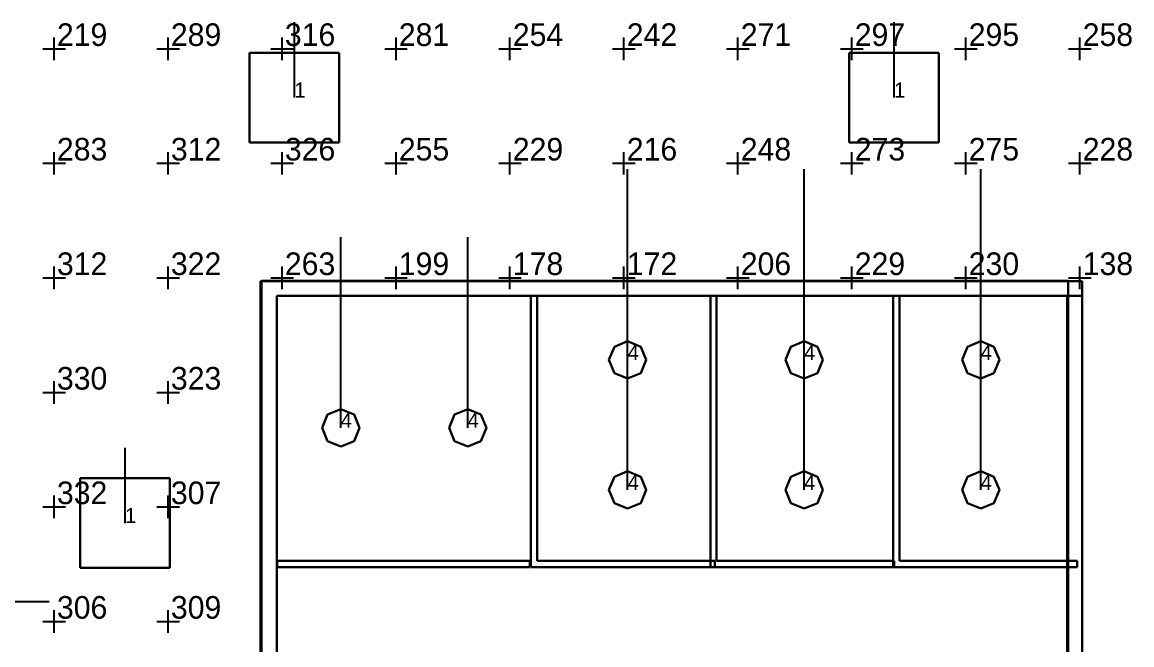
# Model space of a CAD drawing. Extents: x 0 to 48.1, y 0 to 23.7.
# Drawn here: x 6.22 to 13.58, y 13.91 to 18.04 of the extents above; entities that cross this region are included whole.
import ezdxf

# ---------------------------------------------------------------- set-up
doc = ezdxf.new("R2010")
doc.units = 0
doc.header["$MEASUREMENT"] = 0
for name, color, linetype in [('DLXFURN', 5, 'Continuous'), ('DLXLUM', 1, 'Continuous'), ('DLXLUMEX', 1, 'Continuous'), ('DLXSCENE', 7, 'Continuous'), ('DLXVAL', 3, 'Continuous')]:
    doc.layers.add(name, color=color, linetype=linetype)

# ---------------------------------------------------------------- blocks, each defined once
blk = doc.blocks.new('*U78')
for p, q in [((-0.124, 0), (-0.0877, 0.0877)), ((-0.0877, 0.0877), (-0.124, 0)), ((-0.0877, 0.0877), (-0.124, 0)), ((-0.124, 0), (-0.0877, 0.0877)), ((-0.0877, 0.0877), (0, 0.124)), ((0, 0.124), (-0.0877, 0.0877)), ((0, 0.124), (-0.0877, 0.0877)), ((-0.0877, 0.0877), (0, 0.124)), ((-0.0877, 0.0877), (-0.0877, 0.0877)), ((-0.0877, 0.0877), (-0.0877, 0.0877)), ((0, 0.124), (0.0877, 0.0877)), ((0.0877, 0.0877), (0, 0.124)), ((0, 0.124), (0, 0.124)), ((0.0877, 0.0877), (0, 0.124)), ((0, 0.124), (0, 0.124)), ((0, 0.124), (0.0877, 0.0877)), ((0.0877, 0.0877), (0.124, 0)), ((0.124, 0), (0.0877, 0.0877)), ((0.0877, 0.0877), (0.0877, 0.0877)), ((0.124, 0), (0.0877, 0.0877)), ((0.0877, 0.0877), (0.0877, 0.0877)), ((0.0877, 0.0877), (0.124, 0)), ((-0.0877, -0.0877), (-0.124, 0)), ((-0.124, 0), (-0.0877, -0.0877)), ((-0.124, 0), (-0.124, 0)), ((-0.124, 0), (-0.0877, -0.0877)), ((-0.0877, -0.0877), (-0.124, 0)), ((-0.124, 0), (-0.124, 0)), ((0.124, 0), (0.0877, -0.0877)), ((0.0877, -0.0877), (0.124, 0)), ((0.0877, -0.0877), (0.124, 0)), ((0.124, 0), (0.0877, -0.0877)), ((0.124, 0), (0.124, 0)), ((0.124, 0), (0.124, 0)), ((0, -0.124), (-0.0877, -0.0877)), ((-0.0877, -0.0877), (0, -0.124)), ((-0.0877, -0.0877), (-0.0877, -0.0877)), ((-0.0877, -0.0877), (0, -0.124)), ((0, -0.124), (-0.0877, -0.0877)), ((-0.0877, -0.0877), (-0.0877, -0.0877)), ((0.0877, -0.0877), (0, -0.124)), ((0, -0.124), (0.0877, -0.0877)), ((0, -0.124), (0.0877, -0.0877)), ((0.0877, -0.0877), (0, -0.124)), ((0, -0.124), (0, -0.124)), ((0, -0.124), (0, -0.124)), ((0.0877, -0.0877), (0.0877, -0.0877)), ((0.0877, -0.0877), (0.0877, -0.0877))]:
    blk.add_line(p, q)
at = {"color": 1}
blk.add_line((0, 0), (1.265, 0), dxfattribs=at)
at = {"layer": 'DLXLUMEX', "color": 7}
blk.add_text('3', height=0.1, dxfattribs=at).set_placement((0, 0))
blk = doc.blocks.new('*U10')
at = {"color": 1}
blk.add_line((0, 0), (0, 1.265), dxfattribs=at)
for p, q in [((-0.124, 0), (-0.0877, 0.0877)), ((-0.0877, 0.0877), (-0.124, 0)), ((-0.0877, 0.0877), (-0.124, 0)), ((-0.124, 0), (-0.0877, 0.0877)), ((-0.0877, 0.0877), (0, 0.124)), ((0, 0.124), (-0.0877, 0.0877)), ((0, 0.124), (-0.0877, 0.0877)), ((-0.0877, 0.0877), (0, 0.124)), ((-0.0877, 0.0877), (-0.0877, 0.0877)), ((-0.0877, 0.0877), (-0.0877, 0.0877)), ((0, 0.124), (0.0877, 0.0877)), ((0.0877, 0.0877), (0, 0.124)), ((0.0877, 0.0877), (0, 0.124)), ((0, 0.124), (0, 0.124)), ((0, 0.124), (0.0877, 0.0877)), ((0, 0.124), (0, 0.124)), ((0.0877, 0.0877), (0.124, 0)), ((0.124, 0), (0.0877, 0.0877)), ((0.0877, 0.0877), (0.0877, 0.0877)), ((0.124, 0), (0.0877, 0.0877)), ((0.0877, 0.0877), (0.0877, 0.0877)), ((0.0877, 0.0877), (0.124, 0)), ((-0.0877, -0.0877), (-0.124, 0)), ((-0.124, 0), (-0.0877, -0.0877)), ((-0.124, 0), (-0.124, 0)), ((-0.124, 0), (-0.0877, -0.0877)), ((-0.0877, -0.0877), (-0.124, 0)), ((-0.124, 0), (-0.124, 0)), ((0.124, 0), (0.0877, -0.0877)), ((0.0877, -0.0877), (0.124, 0)), ((0.0877, -0.0877), (0.124, 0)), ((0.124, 0), (0.0877, -0.0877)), ((0.124, 0), (0.124, 0)), ((0.124, 0), (0.124, 0)), ((0, -0.124), (-0.0877, -0.0877)), ((-0.0877, -0.0877), (0, -0.124)), ((-0.0877, -0.0877), (-0.0877, -0.0877)), ((-0.0877, -0.0877), (0, -0.124)), ((0, -0.124), (-0.0877, -0.0877)), ((-0.0877, -0.0877), (-0.0877, -0.0877)), ((0.0877, -0.0877), (0, -0.124)), ((0, -0.124), (0.0877, -0.0877)), ((0, -0.124), (0.0877, -0.0877)), ((0.0877, -0.0877), (0, -0.124)), ((0, -0.124), (0, -0.124)), ((0, -0.124), (0, -0.124)), ((0.0877, -0.0877), (0.0877, -0.0877)), ((0.0877, -0.0877), (0.0877, -0.0877))]:
    blk.add_line(p, q)
at = {"layer": 'DLXLUMEX', "color": 7}
blk.add_text('4', height=0.1, dxfattribs=at).set_placement((0, 0))
blk = doc.blocks.new('*U11')
at = {"color": 1}
blk.add_line((0, 0), (0, 1.265), dxfattribs=at)
for p, q in [((-0.124, 0), (-0.0877, 0.0877)), ((-0.0877, 0.0877), (-0.124, 0)), ((-0.0877, 0.0877), (-0.124, 0)), ((-0.124, 0), (-0.0877, 0.0877)), ((-0.0877, 0.0877), (0, 0.124)), ((0, 0.124), (-0.0877, 0.0877)), ((0, 0.124), (-0.0877, 0.0877)), ((-0.0877, 0.0877), (0, 0.124)), ((-0.0877, 0.0877), (-0.0877, 0.0877)), ((-0.0877, 0.0877), (-0.0877, 0.0877)), ((0, 0.124), (0.0877, 0.0877)), ((0.0877, 0.0877), (0, 0.124)), ((0.0877, 0.0877), (0, 0.124)), ((0, 0.124), (0, 0.124)), ((0, 0.124), (0.0877, 0.0877)), ((0, 0.124), (0, 0.124)), ((0.0877, 0.0877), (0.124, 0)), ((0.124, 0), (0.0877, 0.0877)), ((0.0877, 0.0877), (0.0877, 0.0877)), ((0.124, 0), (0.0877, 0.0877)), ((0.0877, 0.0877), (0.0877, 0.0877)), ((0.0877, 0.0877), (0.124, 0)), ((-0.0877, -0.0877), (-0.124, 0)), ((-0.124, 0), (-0.0877, -0.0877)), ((-0.124, 0), (-0.124, 0)), ((-0.124, 0), (-0.0877, -0.0877)), ((-0.0877, -0.0877), (-0.124, 0)), ((-0.124, 0), (-0.124, 0)), ((0.124, 0), (0.0877, -0.0877)), ((0.0877, -0.0877), (0.124, 0)), ((0.0877, -0.0877), (0.124, 0)), ((0.124, 0), (0.0877, -0.0877)), ((0.124, 0), (0.124, 0)), ((0.124, 0), (0.124, 0)), ((0, -0.124), (-0.0877, -0.0877)), ((-0.0877, -0.0877), (0, -0.124)), ((-0.0877, -0.0877), (-0.0877, -0.0877)), ((-0.0877, -0.0877), (0, -0.124)), ((0, -0.124), (-0.0877, -0.0877)), ((-0.0877, -0.0877), (-0.0877, -0.0877)), ((0.0877, -0.0877), (0, -0.124)), ((0, -0.124), (0.0877, -0.0877)), ((0, -0.124), (0.0877, -0.0877)), ((0.0877, -0.0877), (0, -0.124)), ((0, -0.124), (0, -0.124)), ((0, -0.124), (0, -0.124)), ((0.0877, -0.0877), (0.0877, -0.0877)), ((0.0877, -0.0877), (0.0877, -0.0877))]:
    blk.add_line(p, q)
at = {"layer": 'DLXLUMEX', "color": 7}
blk.add_text('4', height=0.1, dxfattribs=at).set_placement((0, 0))
blk = doc.blocks.new('*U13')
at = {"color": 1}
blk.add_line((0, 0), (0, 1.265), dxfattribs=at)
for p, q in [((-0.124, 0), (-0.0877, 0.0877)), ((-0.0877, 0.0877), (-0.124, 0)), ((-0.0877, 0.0877), (-0.124, 0)), ((-0.124, 0), (-0.0877, 0.0877)), ((-0.0877, 0.0877), (0, 0.124)), ((0, 0.124), (-0.0877, 0.0877)), ((0, 0.124), (-0.0877, 0.0877)), ((-0.0877, 0.0877), (0, 0.124)), ((-0.0877, 0.0877), (-0.0877, 0.0877)), ((-0.0877, 0.0877), (-0.0877, 0.0877)), ((0, 0.124), (0.0877, 0.0877)), ((0.0877, 0.0877), (0, 0.124)), ((0.0877, 0.0877), (0, 0.124)), ((0, 0.124), (0, 0.124)), ((0, 0.124), (0.0877, 0.0877)), ((0, 0.124), (0, 0.124)), ((0.0877, 0.0877), (0.124, 0)), ((0.124, 0), (0.0877, 0.0877)), ((0.0877, 0.0877), (0.0877, 0.0877)), ((0.124, 0), (0.0877, 0.0877)), ((0.0877, 0.0877), (0.0877, 0.0877)), ((0.0877, 0.0877), (0.124, 0)), ((-0.0877, -0.0877), (-0.124, 0)), ((-0.124, 0), (-0.0877, -0.0877)), ((-0.124, 0), (-0.124, 0)), ((-0.124, 0), (-0.0877, -0.0877)), ((-0.0877, -0.0877), (-0.124, 0)), ((-0.124, 0), (-0.124, 0)), ((0.124, 0), (0.0877, -0.0877)), ((0.0877, -0.0877), (0.124, 0)), ((0.0877, -0.0877), (0.124, 0)), ((0.124, 0), (0.0877, -0.0877)), ((0.124, 0), (0.124, 0)), ((0.124, 0), (0.124, 0)), ((0, -0.124), (-0.0877, -0.0877)), ((-0.0877, -0.0877), (0, -0.124)), ((-0.0877, -0.0877), (-0.0877, -0.0877)), ((-0.0877, -0.0877), (0, -0.124)), ((0, -0.124), (-0.0877, -0.0877)), ((-0.0877, -0.0877), (-0.0877, -0.0877)), ((0.0877, -0.0877), (0, -0.124)), ((0, -0.124), (0.0877, -0.0877)), ((0, -0.124), (0.0877, -0.0877)), ((0.0877, -0.0877), (0, -0.124)), ((0, -0.124), (0, -0.124)), ((0, -0.124), (0, -0.124)), ((0.0877, -0.0877), (0.0877, -0.0877)), ((0.0877, -0.0877), (0.0877, -0.0877))]:
    blk.add_line(p, q)
at = {"layer": 'DLXLUMEX', "color": 7}
blk.add_text('4', height=0.1, dxfattribs=at).set_placement((0, 0))
blk = doc.blocks.new('*U14')
at = {"color": 1}
blk.add_line((0, 0), (0, 1.265), dxfattribs=at)
for p, q in [((-0.124, 0), (-0.0877, 0.0877)), ((-0.0877, 0.0877), (-0.124, 0)), ((-0.0877, 0.0877), (-0.124, 0)), ((-0.124, 0), (-0.0877, 0.0877)), ((-0.0877, 0.0877), (0, 0.124)), ((0, 0.124), (-0.0877, 0.0877)), ((0, 0.124), (-0.0877, 0.0877)), ((-0.0877, 0.0877), (0, 0.124)), ((-0.0877, 0.0877), (-0.0877, 0.0877)), ((-0.0877, 0.0877), (-0.0877, 0.0877)), ((0, 0.124), (0.0877, 0.0877)), ((0.0877, 0.0877), (0, 0.124)), ((0.0877, 0.0877), (0, 0.124)), ((0, 0.124), (0, 0.124)), ((0, 0.124), (0.0877, 0.0877)), ((0, 0.124), (0, 0.124)), ((0.0877, 0.0877), (0.124, 0)), ((0.124, 0), (0.0877, 0.0877)), ((0.0877, 0.0877), (0.0877, 0.0877)), ((0.124, 0), (0.0877, 0.0877)), ((0.0877, 0.0877), (0.0877, 0.0877)), ((0.0877, 0.0877), (0.124, 0)), ((-0.0877, -0.0877), (-0.124, 0)), ((-0.124, 0), (-0.0877, -0.0877)), ((-0.124, 0), (-0.124, 0)), ((-0.124, 0), (-0.0877, -0.0877)), ((-0.0877, -0.0877), (-0.124, 0)), ((-0.124, 0), (-0.124, 0)), ((0.124, 0), (0.0877, -0.0877)), ((0.0877, -0.0877), (0.124, 0)), ((0.0877, -0.0877), (0.124, 0)), ((0.124, 0), (0.0877, -0.0877)), ((0.124, 0), (0.124, 0)), ((0.124, 0), (0.124, 0)), ((0, -0.124), (-0.0877, -0.0877)), ((-0.0877, -0.0877), (0, -0.124)), ((-0.0877, -0.0877), (-0.0877, -0.0877)), ((-0.0877, -0.0877), (0, -0.124)), ((0, -0.124), (-0.0877, -0.0877)), ((-0.0877, -0.0877), (-0.0877, -0.0877)), ((0.0877, -0.0877), (0, -0.124)), ((0, -0.124), (0.0877, -0.0877)), ((0, -0.124), (0.0877, -0.0877)), ((0.0877, -0.0877), (0, -0.124)), ((0, -0.124), (0, -0.124)), ((0, -0.124), (0, -0.124)), ((0.0877, -0.0877), (0.0877, -0.0877)), ((0.0877, -0.0877), (0.0877, -0.0877))]:
    blk.add_line(p, q)
at = {"layer": 'DLXLUMEX', "color": 7}
blk.add_text('4', height=0.1, dxfattribs=at).set_placement((0, 0))
blk = doc.blocks.new('*U15')
at = {"color": 1}
blk.add_line((0, 0), (0, 1.265), dxfattribs=at)
for p, q in [((-0.124, 0), (-0.0877, 0.0877)), ((-0.0877, 0.0877), (-0.124, 0)), ((-0.0877, 0.0877), (-0.124, 0)), ((-0.124, 0), (-0.0877, 0.0877)), ((-0.0877, 0.0877), (0, 0.124)), ((0, 0.124), (-0.0877, 0.0877)), ((0, 0.124), (-0.0877, 0.0877)), ((-0.0877, 0.0877), (0, 0.124)), ((-0.0877, 0.0877), (-0.0877, 0.0877)), ((-0.0877, 0.0877), (-0.0877, 0.0877)), ((0, 0.124), (0.0877, 0.0877)), ((0.0877, 0.0877), (0, 0.124)), ((0.0877, 0.0877), (0, 0.124)), ((0, 0.124), (0, 0.124)), ((0, 0.124), (0.0877, 0.0877)), ((0, 0.124), (0, 0.124)), ((0.0877, 0.0877), (0.124, 0)), ((0.124, 0), (0.0877, 0.0877)), ((0.0877, 0.0877), (0.0877, 0.0877)), ((0.124, 0), (0.0877, 0.0877)), ((0.0877, 0.0877), (0.0877, 0.0877)), ((0.0877, 0.0877), (0.124, 0)), ((-0.0877, -0.0877), (-0.124, 0)), ((-0.124, 0), (-0.0877, -0.0877)), ((-0.124, 0), (-0.124, 0)), ((-0.124, 0), (-0.0877, -0.0877)), ((-0.0877, -0.0877), (-0.124, 0)), ((-0.124, 0), (-0.124, 0)), ((0.124, 0), (0.0877, -0.0877)), ((0.0877, -0.0877), (0.124, 0)), ((0.0877, -0.0877), (0.124, 0)), ((0.124, 0), (0.0877, -0.0877)), ((0.124, 0), (0.124, 0)), ((0.124, 0), (0.124, 0)), ((0, -0.124), (-0.0877, -0.0877)), ((-0.0877, -0.0877), (0, -0.124)), ((-0.0877, -0.0877), (-0.0877, -0.0877)), ((-0.0877, -0.0877), (0, -0.124)), ((0, -0.124), (-0.0877, -0.0877)), ((-0.0877, -0.0877), (-0.0877, -0.0877)), ((0.0877, -0.0877), (0, -0.124)), ((0, -0.124), (0.0877, -0.0877)), ((0, -0.124), (0.0877, -0.0877)), ((0.0877, -0.0877), (0, -0.124)), ((0, -0.124), (0, -0.124)), ((0, -0.124), (0, -0.124)), ((0.0877, -0.0877), (0.0877, -0.0877)), ((0.0877, -0.0877), (0.0877, -0.0877))]:
    blk.add_line(p, q)
at = {"layer": 'DLXLUMEX', "color": 7}
blk.add_text('4', height=0.1, dxfattribs=at).set_placement((0, 0))
blk = doc.blocks.new('*U16')
at = {"color": 1}
blk.add_line((0, 0), (0, 1.265), dxfattribs=at)
for p, q in [((-0.124, 0), (-0.0877, 0.0877)), ((-0.0877, 0.0877), (-0.124, 0)), ((-0.0877, 0.0877), (-0.124, 0)), ((-0.124, 0), (-0.0877, 0.0877)), ((-0.0877, 0.0877), (0, 0.124)), ((0, 0.124), (-0.0877, 0.0877)), ((0, 0.124), (-0.0877, 0.0877)), ((-0.0877, 0.0877), (0, 0.124)), ((-0.0877, 0.0877), (-0.0877, 0.0877)), ((-0.0877, 0.0877), (-0.0877, 0.0877)), ((0, 0.124), (0.0877, 0.0877)), ((0.0877, 0.0877), (0, 0.124)), ((0.0877, 0.0877), (0, 0.124)), ((0, 0.124), (0, 0.124)), ((0, 0.124), (0.0877, 0.0877)), ((0, 0.124), (0, 0.124)), ((0.0877, 0.0877), (0.124, 0)), ((0.124, 0), (0.0877, 0.0877)), ((0.0877, 0.0877), (0.0877, 0.0877)), ((0.124, 0), (0.0877, 0.0877)), ((0.0877, 0.0877), (0.0877, 0.0877)), ((0.0877, 0.0877), (0.124, 0)), ((-0.0877, -0.0877), (-0.124, 0)), ((-0.124, 0), (-0.0877, -0.0877)), ((-0.124, 0), (-0.124, 0)), ((-0.124, 0), (-0.0877, -0.0877)), ((-0.0877, -0.0877), (-0.124, 0)), ((-0.124, 0), (-0.124, 0)), ((0.124, 0), (0.0877, -0.0877)), ((0.0877, -0.0877), (0.124, 0)), ((0.0877, -0.0877), (0.124, 0)), ((0.124, 0), (0.0877, -0.0877)), ((0.124, 0), (0.124, 0)), ((0.124, 0), (0.124, 0)), ((0, -0.124), (-0.0877, -0.0877)), ((-0.0877, -0.0877), (0, -0.124)), ((-0.0877, -0.0877), (-0.0877, -0.0877)), ((-0.0877, -0.0877), (0, -0.124)), ((0, -0.124), (-0.0877, -0.0877)), ((-0.0877, -0.0877), (-0.0877, -0.0877)), ((0.0877, -0.0877), (0, -0.124)), ((0, -0.124), (0.0877, -0.0877)), ((0, -0.124), (0.0877, -0.0877)), ((0.0877, -0.0877), (0, -0.124)), ((0, -0.124), (0, -0.124)), ((0, -0.124), (0, -0.124)), ((0.0877, -0.0877), (0.0877, -0.0877)), ((0.0877, -0.0877), (0.0877, -0.0877))]:
    blk.add_line(p, q)
at = {"layer": 'DLXLUMEX', "color": 7}
blk.add_text('4', height=0.1, dxfattribs=at).set_placement((0, 0))
blk = doc.blocks.new('*U17')
at = {"color": 1}
blk.add_line((0, 0), (0, 1.265), dxfattribs=at)
for p, q in [((-0.124, 0), (-0.0877, 0.0877)), ((-0.0877, 0.0877), (-0.124, 0)), ((-0.0877, 0.0877), (-0.124, 0)), ((-0.124, 0), (-0.0877, 0.0877)), ((-0.0877, 0.0877), (0, 0.124)), ((0, 0.124), (-0.0877, 0.0877)), ((0, 0.124), (-0.0877, 0.0877)), ((-0.0877, 0.0877), (0, 0.124)), ((-0.0877, 0.0877), (-0.0877, 0.0877)), ((-0.0877, 0.0877), (-0.0877, 0.0877)), ((0, 0.124), (0.0877, 0.0877)), ((0.0877, 0.0877), (0, 0.124)), ((0.0877, 0.0877), (0, 0.124)), ((0, 0.124), (0, 0.124)), ((0, 0.124), (0.0877, 0.0877)), ((0, 0.124), (0, 0.124)), ((0.0877, 0.0877), (0.124, 0)), ((0.124, 0), (0.0877, 0.0877)), ((0.0877, 0.0877), (0.0877, 0.0877)), ((0.124, 0), (0.0877, 0.0877)), ((0.0877, 0.0877), (0.0877, 0.0877)), ((0.0877, 0.0877), (0.124, 0)), ((-0.0877, -0.0877), (-0.124, 0)), ((-0.124, 0), (-0.0877, -0.0877)), ((-0.124, 0), (-0.124, 0)), ((-0.124, 0), (-0.0877, -0.0877)), ((-0.0877, -0.0877), (-0.124, 0)), ((-0.124, 0), (-0.124, 0)), ((0.124, 0), (0.0877, -0.0877)), ((0.0877, -0.0877), (0.124, 0)), ((0.0877, -0.0877), (0.124, 0)), ((0.124, 0), (0.0877, -0.0877)), ((0.124, 0), (0.124, 0)), ((0.124, 0), (0.124, 0)), ((0, -0.124), (-0.0877, -0.0877)), ((-0.0877, -0.0877), (0, -0.124)), ((-0.0877, -0.0877), (-0.0877, -0.0877)), ((-0.0877, -0.0877), (0, -0.124)), ((0, -0.124), (-0.0877, -0.0877)), ((-0.0877, -0.0877), (-0.0877, -0.0877)), ((0.0877, -0.0877), (0, -0.124)), ((0, -0.124), (0.0877, -0.0877)), ((0, -0.124), (0.0877, -0.0877)), ((0.0877, -0.0877), (0, -0.124)), ((0, -0.124), (0, -0.124)), ((0, -0.124), (0, -0.124)), ((0.0877, -0.0877), (0.0877, -0.0877)), ((0.0877, -0.0877), (0.0877, -0.0877))]:
    blk.add_line(p, q)
at = {"layer": 'DLXLUMEX', "color": 7}
blk.add_text('4', height=0.1, dxfattribs=at).set_placement((0, 0))
blk = doc.blocks.new('*U18')
at = {"color": 1}
blk.add_line((0, 0), (0, 1.265), dxfattribs=at)
for p, q in [((-0.124, 0), (-0.0877, 0.0877)), ((-0.0877, 0.0877), (-0.124, 0)), ((-0.0877, 0.0877), (-0.124, 0)), ((-0.124, 0), (-0.0877, 0.0877)), ((-0.0877, 0.0877), (0, 0.124)), ((0, 0.124), (-0.0877, 0.0877)), ((0, 0.124), (-0.0877, 0.0877)), ((-0.0877, 0.0877), (0, 0.124)), ((-0.0877, 0.0877), (-0.0877, 0.0877)), ((-0.0877, 0.0877), (-0.0877, 0.0877)), ((0, 0.124), (0.0877, 0.0877)), ((0.0877, 0.0877), (0, 0.124)), ((0.0877, 0.0877), (0, 0.124)), ((0, 0.124), (0, 0.124)), ((0, 0.124), (0.0877, 0.0877)), ((0, 0.124), (0, 0.124)), ((0.0877, 0.0877), (0.124, 0)), ((0.124, 0), (0.0877, 0.0877)), ((0.0877, 0.0877), (0.0877, 0.0877)), ((0.124, 0), (0.0877, 0.0877)), ((0.0877, 0.0877), (0.0877, 0.0877)), ((0.0877, 0.0877), (0.124, 0)), ((-0.0877, -0.0877), (-0.124, 0)), ((-0.124, 0), (-0.0877, -0.0877)), ((-0.124, 0), (-0.124, 0)), ((-0.124, 0), (-0.0877, -0.0877)), ((-0.0877, -0.0877), (-0.124, 0)), ((-0.124, 0), (-0.124, 0)), ((0.124, 0), (0.0877, -0.0877)), ((0.0877, -0.0877), (0.124, 0)), ((0.0877, -0.0877), (0.124, 0)), ((0.124, 0), (0.0877, -0.0877)), ((0.124, 0), (0.124, 0)), ((0.124, 0), (0.124, 0)), ((0, -0.124), (-0.0877, -0.0877)), ((-0.0877, -0.0877), (0, -0.124)), ((-0.0877, -0.0877), (-0.0877, -0.0877)), ((-0.0877, -0.0877), (0, -0.124)), ((0, -0.124), (-0.0877, -0.0877)), ((-0.0877, -0.0877), (-0.0877, -0.0877)), ((0.0877, -0.0877), (0, -0.124)), ((0, -0.124), (0.0877, -0.0877)), ((0, -0.124), (0.0877, -0.0877)), ((0.0877, -0.0877), (0, -0.124)), ((0, -0.124), (0, -0.124)), ((0, -0.124), (0, -0.124)), ((0.0877, -0.0877), (0.0877, -0.0877)), ((0.0877, -0.0877), (0.0877, -0.0877))]:
    blk.add_line(p, q)
at = {"layer": 'DLXLUMEX', "color": 7}
blk.add_text('4', height=0.1, dxfattribs=at).set_placement((0, 0))
blk = doc.blocks.new('*U49')
at = {"color": 1}
blk.add_line((0, 0), (0, 0.5), dxfattribs=at)
for p, q in [((0.2975, 0.2975), (-0.2975, 0.2975)), ((-0.2975, 0.2975), (-0.2975, -0.2975)), ((-0.2975, 0.2975), (-0.2975, -0.2975)), ((-0.2975, -0.2975), (-0.2975, 0.2975)), ((-0.2975, 0.2975), (-0.2975, 0.2975)), ((0.2975, 0.2975), (-0.2975, 0.2975)), ((-0.2975, 0.2975), (-0.2975, 0.2975)), ((-0.2975, 0.2975), (0.2975, 0.2975)), ((-0.2975, -0.2975), (-0.2975, 0.2975)), ((-0.2975, 0.2975), (0.2975, 0.2975)), ((0.2975, -0.2975), (0.2975, 0.2975)), ((0.2975, 0.2975), (0.2975, 0.2975)), ((0.2975, -0.2975), (0.2975, 0.2975)), ((0.2975, 0.2975), (0.2975, 0.2975)), ((0.2975, 0.2975), (0.2975, -0.2975)), ((0.2975, 0.2975), (0.2975, -0.2975)), ((-0.2975, -0.2975), (0.2975, -0.2975)), ((-0.2975, -0.2975), (0.2975, -0.2975)), ((0.2975, -0.2975), (-0.2975, -0.2975)), ((-0.2975, -0.2975), (-0.2975, -0.2975)), ((-0.2975, -0.2975), (-0.2975, -0.2975)), ((0.2975, -0.2975), (-0.2975, -0.2975)), ((0.2975, -0.2975), (0.2975, -0.2975)), ((0.2975, -0.2975), (0.2975, -0.2975))]:
    blk.add_line(p, q)
at = {"layer": 'DLXLUMEX', "color": 7}
blk.add_text('1', height=0.1, dxfattribs=at).set_placement((0, 0))
blk = doc.blocks.new('*U50')
at = {"color": 1}
blk.add_line((0, 0), (0, 0.5), dxfattribs=at)
for p, q in [((0.2975, 0.2975), (-0.2975, 0.2975)), ((-0.2975, 0.2975), (-0.2975, -0.2975)), ((-0.2975, 0.2975), (-0.2975, -0.2975)), ((-0.2975, -0.2975), (-0.2975, 0.2975)), ((-0.2975, 0.2975), (-0.2975, 0.2975)), ((0.2975, 0.2975), (-0.2975, 0.2975)), ((-0.2975, 0.2975), (-0.2975, 0.2975)), ((-0.2975, 0.2975), (0.2975, 0.2975)), ((-0.2975, -0.2975), (-0.2975, 0.2975)), ((-0.2975, 0.2975), (0.2975, 0.2975)), ((0.2975, -0.2975), (0.2975, 0.2975)), ((0.2975, 0.2975), (0.2975, 0.2975)), ((0.2975, -0.2975), (0.2975, 0.2975)), ((0.2975, 0.2975), (0.2975, 0.2975)), ((0.2975, 0.2975), (0.2975, -0.2975)), ((0.2975, 0.2975), (0.2975, -0.2975)), ((-0.2975, -0.2975), (0.2975, -0.2975)), ((-0.2975, -0.2975), (0.2975, -0.2975)), ((0.2975, -0.2975), (-0.2975, -0.2975)), ((-0.2975, -0.2975), (-0.2975, -0.2975)), ((-0.2975, -0.2975), (-0.2975, -0.2975)), ((0.2975, -0.2975), (-0.2975, -0.2975)), ((0.2975, -0.2975), (0.2975, -0.2975)), ((0.2975, -0.2975), (0.2975, -0.2975))]:
    blk.add_line(p, q)
at = {"layer": 'DLXLUMEX', "color": 7}
blk.add_text('1', height=0.1, dxfattribs=at).set_placement((0, 0))
blk = doc.blocks.new('*U51')
at = {"color": 1}
blk.add_line((0, 0), (0, 0.5), dxfattribs=at)
for p, q in [((0.2975, 0.2975), (-0.2975, 0.2975)), ((-0.2975, 0.2975), (-0.2975, -0.2975)), ((-0.2975, 0.2975), (-0.2975, -0.2975)), ((-0.2975, -0.2975), (-0.2975, 0.2975)), ((-0.2975, 0.2975), (-0.2975, 0.2975)), ((0.2975, 0.2975), (-0.2975, 0.2975)), ((-0.2975, 0.2975), (-0.2975, 0.2975)), ((-0.2975, 0.2975), (0.2975, 0.2975)), ((-0.2975, -0.2975), (-0.2975, 0.2975)), ((-0.2975, 0.2975), (0.2975, 0.2975)), ((0.2975, -0.2975), (0.2975, 0.2975)), ((0.2975, 0.2975), (0.2975, 0.2975)), ((0.2975, -0.2975), (0.2975, 0.2975)), ((0.2975, 0.2975), (0.2975, 0.2975)), ((0.2975, 0.2975), (0.2975, -0.2975)), ((0.2975, 0.2975), (0.2975, -0.2975)), ((-0.2975, -0.2975), (0.2975, -0.2975)), ((-0.2975, -0.2975), (0.2975, -0.2975)), ((0.2975, -0.2975), (-0.2975, -0.2975)), ((-0.2975, -0.2975), (-0.2975, -0.2975)), ((-0.2975, -0.2975), (-0.2975, -0.2975)), ((0.2975, -0.2975), (-0.2975, -0.2975)), ((0.2975, -0.2975), (0.2975, -0.2975)), ((0.2975, -0.2975), (0.2975, -0.2975))]:
    blk.add_line(p, q)
at = {"layer": 'DLXLUMEX', "color": 7}
blk.add_text('1', height=0.1, dxfattribs=at).set_placement((0, 0))
blk = doc.blocks.new('*U73')
for p, q in [((-0.3, 9.0972), (-0.3, 4.9152)), ((-0.3, 4.9152), (-0.3, 9.0972)), ((-0.3, 9.0972), (-0.3, 9.0972)), ((5.1541, 9.0972), (-0.3, 9.0972)), ((-0.3, 9.0972), (-0.3, 9.0972)), ((-0.3, 9.0972), (-0.2922, 9.0972)), ((-0.2922, 9.0972), (5.0612, 9.0972)), ((-0.2922, 9.0972), (-0.2922, 9.0972)), ((5.0612, 9.0972), (5.1541, 9.0972)), ((5.0612, 9.0972), (5.0612, 9.0972)), ((5.1541, 9), (5.1541, 9.0972)), ((5.1541, 9.0972), (5.1541, 9.0972)), ((5.1541, 9.0972), (5.1541, 9)), ((5.1541, 9.0972), (5.1541, 9.0972)), ((-0.1914, 9), (-0.1914, 4.9231)), ((-0.1914, 9), (-0.1914, 9)), ((-0.1914, 4.9152), (-0.1914, 9)), ((-0.1914, 9), (-0.1914, 9)), ((5.0612, 9), (-0.1914, 9)), ((-0.1914, 9), (5.1541, 9)), ((5.1541, 9), (5.0612, 9)), ((5.0612, 9), (5.0612, 9)), ((5.1541, 9), (5.1541, 9)), ((5.1541, 9), (5.1541, 9)), ((-0.3, 4.9152), (-0.1914, 4.9152)), ((-0.1914, 4.9152), (-0.3, 4.9152)), ((-0.3, 4.9152), (-0.3, 4.9152)), ((-0.3, 4.9152), (-0.3, 4.9152)), ((-0.1914, 4.9231), (-0.1914, 4.9231)), ((-0.1914, 4.9231), (-0.1914, 4.9152)), ((-0.1914, 4.9152), (-0.1914, 4.9152)), ((-0.1914, 4.9152), (-0.1914, 4.9152))]:
    blk.add_line(p, q)
blk = doc.blocks.new('*U75')
for p, q in [((0.1, 4.0868), (0.1071, 4.0868)), ((0.1, 4.0868), (0.1, 4.0868)), ((0.2, 4.0868), (0.1, 4.0868)), ((0.1, 0.102), (0.1, 4.0868)), ((0.1, 4.0868), (0.1, 4.0868)), ((0.1, 4.0868), (0.1, 0.102)), ((0.1071, 4.0868), (0.1071, 4.0868)), ((0.1071, 4.0868), (0.2, 4.0868)), ((0.2, 4.0868), (0.2, 4.0868)), ((0.2, 4.0868), (0.2, 0.102)), ((0.2, 0.102), (0.2, 4.0868)), ((0.2, 4.0868), (0.2, 4.0868)), ((0.1, 0.102), (0.1, 0.102)), ((0.1071, 0.102), (0.1, 0.102)), ((0.1, 0.102), (0.2, 0.102)), ((0.1, 0.102), (0.1, 0.102)), ((0.2, 0.102), (0.1071, 0.102)), ((0.1071, 0.102), (0.1071, 0.102)), ((0.2, 0.102), (0.2, 0.102)), ((0.2, 0.102), (0.2, 0.102))]:
    blk.add_line(p, q)
blk = doc.blocks.new('*U85')
for p, q in [((0.1273, 1.2), (0.1273, -0.6)), ((0.1681, 1.2), (0.1273, 1.2)), ((0.1273, 1.2), (0.1681, 1.2)), ((0.1273, -0.6), (0.1273, 1.2)), ((0.1681, 1.2), (0.1273, 1.2)), ((0.1273, 1.2), (0.1273, 1.2)), ((0.1273, 1.2), (0.1681, 1.2)), ((0.1273, 1.2), (0.1273, -0.6)), ((0.1273, -0.6), (0.1273, 1.2)), ((0.1273, 1.2), (0.1273, 1.2)), ((0.1681, -0.5581), (0.1681, 1.2)), ((0.1681, 1.2), (0.1681, -0.5581)), ((0.1681, -0.5581), (0.1681, 1.2)), ((0.1681, 1.2), (0.1681, 1.2)), ((0.1681, 1.2), (0.1681, -0.5581)), ((0.1681, 1.2), (0.1681, 1.2)), ((1.3483, -0.5581), (0.1681, -0.5581)), ((0.1681, -0.5581), (1.3483, -0.5581)), ((1.3483, -0.5581), (0.1681, -0.5581)), ((0.1681, -0.5581), (0.1681, -0.5581)), ((0.1681, -0.5581), (1.3483, -0.5581)), ((0.1681, -0.5581), (0.1681, -0.5581)), ((1.3483, -0.6), (1.3483, -0.5581)), ((1.3483, -0.5581), (1.3483, -0.6)), ((1.3483, -0.6), (1.3483, -0.5581)), ((1.3483, -0.5581), (1.3483, -0.5581)), ((1.3483, -0.5581), (1.3483, -0.6)), ((1.3483, -0.5581), (1.3483, -0.5581)), ((0.1273, -0.6), (1.3483, -0.6)), ((1.3483, -0.6), (0.1273, -0.6)), ((1.3483, -0.6), (0.1273, -0.6)), ((0.1273, -0.6), (0.1273, -0.6)), ((0.1273, -0.6), (1.3483, -0.6)), ((0.1273, -0.6), (0.1273, -0.6)), ((1.3483, -0.6), (1.3483, -0.6)), ((1.3483, -0.6), (1.3483, -0.6))]:
    blk.add_line(p, q)
blk = doc.blocks.new('*U86')
for p, q in [((0.1273, 1.2), (0.1273, -0.6)), ((0.1681, 1.2), (0.1273, 1.2)), ((0.1273, 1.2), (0.1681, 1.2)), ((0.1273, -0.6), (0.1273, 1.2)), ((0.1681, 1.2), (0.1273, 1.2)), ((0.1273, 1.2), (0.1273, 1.2)), ((0.1273, 1.2), (0.1681, 1.2)), ((0.1273, 1.2), (0.1273, -0.6)), ((0.1273, -0.6), (0.1273, 1.2)), ((0.1273, 1.2), (0.1273, 1.2)), ((0.1681, -0.5581), (0.1681, 1.2)), ((0.1681, 1.2), (0.1681, -0.5581)), ((0.1681, -0.5581), (0.1681, 1.2)), ((0.1681, 1.2), (0.1681, 1.2)), ((0.1681, 1.2), (0.1681, -0.5581)), ((0.1681, 1.2), (0.1681, 1.2)), ((1.3483, -0.5581), (0.1681, -0.5581)), ((0.1681, -0.5581), (1.3483, -0.5581)), ((0.1681, -0.5581), (0.1681, -0.5581)), ((0.1681, -0.5581), (1.3483, -0.5581)), ((1.3483, -0.5581), (0.1681, -0.5581)), ((0.1681, -0.5581), (0.1681, -0.5581)), ((1.3483, -0.6), (1.3483, -0.5581)), ((1.3483, -0.5581), (1.3483, -0.6)), ((1.3483, -0.6), (1.3483, -0.5581)), ((1.3483, -0.5581), (1.3483, -0.5581)), ((1.3483, -0.5581), (1.3483, -0.6)), ((1.3483, -0.5581), (1.3483, -0.5581)), ((0.1273, -0.6), (1.3483, -0.6)), ((1.3483, -0.6), (0.1273, -0.6)), ((0.1273, -0.6), (1.3483, -0.6)), ((1.3483, -0.6), (0.1273, -0.6)), ((0.1273, -0.6), (0.1273, -0.6)), ((0.1273, -0.6), (0.1273, -0.6)), ((1.3483, -0.6), (1.3483, -0.6)), ((1.3483, -0.6), (1.3483, -0.6))]:
    blk.add_line(p, q)
blk = doc.blocks.new('*U87')
for p, q in [((0.1273, 1.2), (0.1273, -0.6)), ((0.1681, 1.2), (0.1273, 1.2)), ((0.1273, 1.2), (0.1681, 1.2)), ((0.1273, -0.6), (0.1273, 1.2)), ((0.1681, 1.2), (0.1273, 1.2)), ((0.1273, 1.2), (0.1273, 1.2)), ((0.1273, 1.2), (0.1681, 1.2)), ((0.1273, 1.2), (0.1273, -0.6)), ((0.1273, -0.6), (0.1273, 1.2)), ((0.1273, 1.2), (0.1273, 1.2)), ((0.1681, -0.5581), (0.1681, 1.2)), ((0.1681, 1.2), (0.1681, -0.5581)), ((0.1681, -0.5581), (0.1681, 1.2)), ((0.1681, 1.2), (0.1681, 1.2)), ((0.1681, 1.2), (0.1681, -0.5581)), ((0.1681, 1.2), (0.1681, 1.2)), ((1.3483, -0.5581), (0.1681, -0.5581)), ((0.1681, -0.5581), (1.3483, -0.5581)), ((0.1681, -0.5581), (0.1681, -0.5581)), ((0.1681, -0.5581), (1.3483, -0.5581)), ((1.3483, -0.5581), (0.1681, -0.5581)), ((0.1681, -0.5581), (0.1681, -0.5581)), ((1.3483, -0.6), (1.3483, -0.5581)), ((1.3483, -0.5581), (1.3483, -0.6)), ((1.3483, -0.6), (1.3483, -0.5581)), ((1.3483, -0.5581), (1.3483, -0.5581)), ((1.3483, -0.5581), (1.3483, -0.6)), ((1.3483, -0.5581), (1.3483, -0.5581)), ((0.1273, -0.6), (1.3483, -0.6)), ((1.3483, -0.6), (0.1273, -0.6)), ((0.1273, -0.6), (1.3483, -0.6)), ((1.3483, -0.6), (0.1273, -0.6)), ((0.1273, -0.6), (0.1273, -0.6)), ((0.1273, -0.6), (0.1273, -0.6)), ((1.3483, -0.6), (1.3483, -0.6)), ((1.3483, -0.6), (1.3483, -0.6))]:
    blk.add_line(p, q)
blk = doc.blocks.new('*U88')
for p, q in [((1.3483, -0.5581), (-0.3284, -0.5581)), ((-0.3284, -0.5581), (-0.3284, -0.6)), ((-0.3284, -0.6), (-0.3284, -0.5581)), ((-0.3284, -0.5581), (1.3483, -0.5581)), ((1.3483, -0.5581), (-0.3284, -0.5581)), ((-0.3284, -0.5581), (-0.3284, -0.5581)), ((-0.3284, -0.5581), (1.3483, -0.5581)), ((-0.3284, -0.5581), (-0.3284, -0.6)), ((-0.3284, -0.6), (-0.3284, -0.5581)), ((-0.3284, -0.5581), (-0.3284, -0.5581)), ((1.3483, -0.6), (1.3483, -0.5581)), ((1.3483, -0.5581), (1.3483, -0.6)), ((1.3483, -0.6), (1.3483, -0.5581)), ((1.3483, -0.5581), (1.3483, -0.5581)), ((1.3483, -0.5581), (1.3483, -0.6)), ((1.3483, -0.5581), (1.3483, -0.5581)), ((-0.3284, -0.6), (1.3483, -0.6)), ((1.3483, -0.6), (-0.3284, -0.6)), ((-0.3284, -0.6), (1.3483, -0.6)), ((1.3483, -0.6), (-0.3284, -0.6)), ((-0.3284, -0.6), (-0.3284, -0.6)), ((-0.3284, -0.6), (-0.3284, -0.6)), ((1.3483, -0.6), (1.3483, -0.6)), ((1.3483, -0.6), (1.3483, -0.6))]:
    blk.add_line(p, q)
blk = doc.blocks.new('*U137')
for p, q in [((7.8078, 16.3201), (7.8078, 12.1438)), ((13.1612, 16.3201), (7.8078, 16.3201)), ((7.8078, 16.3201), (7.8078, 12.1438)), ((7.8078, 12.1438), (7.8078, 16.3201)), ((7.8078, 16.3201), (7.8078, 16.3201)), ((13.1612, 16.3201), (7.8078, 16.3201)), ((7.8078, 16.3201), (7.8078, 16.3201)), ((7.8078, 16.3201), (13.1612, 16.3201)), ((7.8078, 16.3201), (13.1612, 16.3201)), ((7.8078, 12.1438), (7.8078, 16.3201)), ((13.1612, 12.1438), (13.1612, 16.3201)), ((13.1612, 16.3201), (13.1612, 16.3201)), ((13.1612, 16.3201), (13.1612, 16.3201)), ((13.1612, 16.3201), (13.1612, 12.1438)), ((13.1612, 12.1438), (13.1612, 16.3201)), ((13.1612, 16.3201), (13.1612, 12.1438))]:
    blk.add_line(p, q)
blk = doc.blocks.new('*U140')
for p, q in [((-2.6767, 2.0882), (-2.6767, -2.0882)), ((-2.6767, -2.0882), (-2.6767, 2.0882)), ((-2.6767, 2.0882), (-2.6767, 2.0882)), ((2.6767, 2.0882), (-2.6767, 2.0882)), ((-2.6767, 2.0882), (-2.6767, 2.0882)), ((-2.6767, 2.0882), (2.6767, 2.0882)), ((-2.6767, 2.0882), (2.6767, 2.0882)), ((-2.6767, -2.0882), (-2.6767, 2.0882)), ((2.6767, 2.0882), (2.6767, 2.0882)), ((2.6767, 2.0882), (2.6767, 2.0882)), ((2.6767, 2.0882), (2.6767, -2.0882)), ((2.6767, -2.0882), (2.6767, 2.0882)), ((2.6767, 2.0882), (2.6767, -2.0882)), ((-2.6767, -2.0882), (-2.6767, -2.0882)), ((-2.6767, -2.0882), (2.6767, -2.0882)), ((2.6767, -2.0882), (-2.6767, -2.0882)), ((-2.6767, -2.0882), (-2.6767, -2.0882)), ((2.6767, -2.0882), (-2.6767, -2.0882)), ((2.6767, -2.0882), (2.6767, -2.0882)), ((2.6767, -2.0882), (2.6767, -2.0882))]:
    blk.add_line(p, q)
blk = doc.blocks.new('*U152')
for p, q in [((6.4304, 17.785, 0.7), (6.4304, 17.935, 0.7)), ((7.187, 17.785, 0.7), (7.187, 17.935, 0.7)), ((7.9435, 17.785, 0.7), (7.9435, 17.935, 0.7)), ((8.7, 17.785, 0.7), (8.7, 17.935, 0.7)), ((9.4565, 17.785, 0.7), (9.4565, 17.935, 0.7)), ((10.213, 17.785, 0.7), (10.213, 17.935, 0.7)), ((10.9696, 17.785, 0.7), (10.9696, 17.935, 0.7)), ((11.7261, 17.785, 0.7), (11.7261, 17.935, 0.7)), ((12.4826, 17.785, 0.7), (12.4826, 17.935, 0.7)), ((13.2391, 17.785, 0.7), (13.2391, 17.935, 0.7)), ((6.3554, 17.86, 0.7), (6.5054, 17.86, 0.7)), ((7.112, 17.86, 0.7), (7.262, 17.86, 0.7)), ((7.8685, 17.86, 0.7), (8.0185, 17.86, 0.7)), ((8.625, 17.86, 0.7), (8.775, 17.86, 0.7)), ((9.3815, 17.86, 0.7), (9.5315, 17.86, 0.7)), ((10.138, 17.86, 0.7), (10.288, 17.86, 0.7)), ((10.8946, 17.86, 0.7), (11.0446, 17.86, 0.7)), ((11.6511, 17.86, 0.7), (11.8011, 17.86, 0.7)), ((12.4076, 17.86, 0.7), (12.5576, 17.86, 0.7)), ((13.1641, 17.86, 0.7), (13.3141, 17.86, 0.7)), ((6.4304, 17.025, 0.7), (6.4304, 17.175, 0.7)), ((7.187, 17.025, 0.7), (7.187, 17.175, 0.7)), ((7.9435, 17.025, 0.7), (7.9435, 17.175, 0.7)), ((8.7, 17.025, 0.7), (8.7, 17.175, 0.7)), ((9.4565, 17.025, 0.7), (9.4565, 17.175, 0.7)), ((10.213, 17.025, 0.7), (10.213, 17.175, 0.7)), ((10.9696, 17.025, 0.7), (10.9696, 17.175, 0.7)), ((11.7261, 17.025, 0.7), (11.7261, 17.175, 0.7)), ((12.4826, 17.025, 0.7), (12.4826, 17.175, 0.7)), ((13.2391, 17.025, 0.7), (13.2391, 17.175, 0.7)), ((6.3554, 17.1, 0.7), (6.5054, 17.1, 0.7)), ((7.112, 17.1, 0.7), (7.262, 17.1, 0.7)), ((7.8685, 17.1, 0.7), (8.0185, 17.1, 0.7)), ((8.625, 17.1, 0.7), (8.775, 17.1, 0.7)), ((9.3815, 17.1, 0.7), (9.5315, 17.1, 0.7)), ((10.138, 17.1, 0.7), (10.288, 17.1, 0.7)), ((10.8946, 17.1, 0.7), (11.0446, 17.1, 0.7)), ((11.6511, 17.1, 0.7), (11.8011, 17.1, 0.7)), ((12.4076, 17.1, 0.7), (12.5576, 17.1, 0.7)), ((13.1641, 17.1, 0.7), (13.3141, 17.1, 0.7)), ((6.4304, 16.265, 0.7), (6.4304, 16.415, 0.7)), ((7.187, 16.265, 0.7), (7.187, 16.415, 0.7)), ((7.9435, 16.265, 0.7), (7.9435, 16.415, 0.7)), ((8.7, 16.265, 0.7), (8.7, 16.415, 0.7)), ((9.4565, 16.265, 0.7), (9.4565, 16.415, 0.7)), ((10.213, 16.265, 0.7), (10.213, 16.415, 0.7)), ((10.9696, 16.265, 0.7), (10.9696, 16.415, 0.7)), ((11.7261, 16.265, 0.7), (11.7261, 16.415, 0.7)), ((12.4826, 16.265, 0.7), (12.4826, 16.415, 0.7)), ((13.2391, 16.265, 0.7), (13.2391, 16.415, 0.7)), ((6.3554, 16.34, 0.7), (6.5054, 16.34, 0.7)), ((7.112, 16.34, 0.7), (7.262, 16.34, 0.7)), ((7.8685, 16.34, 0.7), (8.0185, 16.34, 0.7)), ((8.625, 16.34, 0.7), (8.775, 16.34, 0.7)), ((9.3815, 16.34, 0.7), (9.5315, 16.34, 0.7)), ((10.138, 16.34, 0.7), (10.288, 16.34, 0.7)), ((10.8946, 16.34, 0.7), (11.0446, 16.34, 0.7)), ((11.6511, 16.34, 0.7), (11.8011, 16.34, 0.7)), ((12.4076, 16.34, 0.7), (12.5576, 16.34, 0.7)), ((13.1641, 16.34, 0.7), (13.3141, 16.34, 0.7)), ((6.4304, 15.505, 0.7), (6.4304, 15.655, 0.7)), ((7.187, 15.505, 0.7), (7.187, 15.655, 0.7)), ((6.3554, 15.58, 0.7), (6.5054, 15.58, 0.7)), ((7.112, 15.58, 0.7), (7.262, 15.58, 0.7)), ((6.4304, 14.745, 0.7), (6.4304, 14.895, 0.7)), ((7.187, 14.745, 0.7), (7.187, 14.895, 0.7)), ((6.3554, 14.82, 0.7), (6.5054, 14.82, 0.7)), ((7.112, 14.82, 0.7), (7.262, 14.82, 0.7)), ((6.4304, 13.985, 0.7), (6.4304, 14.135, 0.7)), ((7.187, 13.985, 0.7), (7.187, 14.135, 0.7)), ((6.3554, 14.06, 0.7), (6.5054, 14.06, 0.7)), ((7.112, 14.06, 0.7), (7.262, 14.06, 0.7))]:
    blk.add_line(p, q)
at = {"layer": 'DLXVAL'}
for s, p in [('219', (6.4492, 17.8787, 0.7)), ('289', (7.2057, 17.8787, 0.7)), ('316', (7.9622, 17.8787, 0.7)), ('281', (8.7187, 17.8787, 0.7)), ('254', (9.4753, 17.8787, 0.7)), ('242', (10.2318, 17.8787, 0.7)), ('271', (10.9883, 17.8787, 0.7)), ('297', (11.7448, 17.8787, 0.7)), ('295', (12.5014, 17.8787, 0.7)), ('258', (13.2579, 17.8787, 0.7)), ('283', (6.4492, 17.1187, 0.7)), ('312', (7.2057, 17.1187, 0.7)), ('326', (7.9622, 17.1187, 0.7)), ('255', (8.7187, 17.1187, 0.7)), ('229', (9.4753, 17.1187, 0.7)), ('216', (10.2318, 17.1187, 0.7)), ('248', (10.9883, 17.1187, 0.7)), ('273', (11.7448, 17.1187, 0.7)), ('275', (12.5014, 17.1187, 0.7)), ('228', (13.2579, 17.1187, 0.7)), ('312', (6.4492, 16.3587, 0.7)), ('322', (7.2057, 16.3587, 0.7)), ('263', (7.9622, 16.3587, 0.7)), ('199', (8.7187, 16.3587, 0.7)), ('178', (9.4753, 16.3587, 0.7)), ('172', (10.2318, 16.3587, 0.7)), ('206', (10.9883, 16.3587, 0.7)), ('229', (11.7448, 16.3587, 0.7)), ('230', (12.5014, 16.3587, 0.7)), ('138', (13.2579, 16.3587, 0.7)), ('330', (6.4492, 15.5987, 0.7)), ('323', (7.2057, 15.5987, 0.7)), ('332', (6.4492, 14.8387, 0.7)), ('307', (7.2057, 14.8387, 0.7)), ('306', (6.4492, 14.0787, 0.7)), ('309', (7.2057, 14.0787, 0.7))]:
    blk.add_text(s, height=0.15, dxfattribs=at).set_placement(p)

msp = doc.modelspace()

# ---------------------------------------------------------------- block references
at = {"layer": 'DLXFURN'}
for name, p in [('*U73', (8.1, 7.2206)), ('*U87', (9.4681, 15.0206)), ('*U86', (10.6593, 15.0206)), ('*U85', (11.8727, 15.0206)), ('*U75', (13.0541, 12.1339)), ('*U88', (8.2405, 15.0206))]:
    msp.add_blockref(name, p, dxfattribs=at)
at = {"layer": 'DLXLUM'}
for name, p in [('*U50', (8.0252, 17.5363)), ('*U51', (12.0054, 17.5363)), ('*U11', (10.2371, 15.7952)), ('*U14', (11.4091, 15.7952)), ('*U16', (12.581, 15.7952)), ('*U17', (8.3336, 15.3453)), ('*U18', (9.176, 15.3453)), ('*U10', (10.2371, 14.9329)), ('*U13', (11.4091, 14.9329)), ('*U15', (12.581, 14.9329)), ('*U49', (6.9012, 14.7131)), ('*U78', (5.1321, 14.1931))]:
    msp.add_blockref(name, p, dxfattribs=at)
at = {"layer": 'DLXSCENE'}
for name, p in [('*U137', (0, 0)), ('*U140', (10.4845, 14.2319))]:
    msp.add_blockref(name, p, dxfattribs=at)
at = {"layer": 'DLXVAL'}
msp.add_blockref('*U152', (0, 0), dxfattribs=at)

doc.saveas('drawing.dxf')
